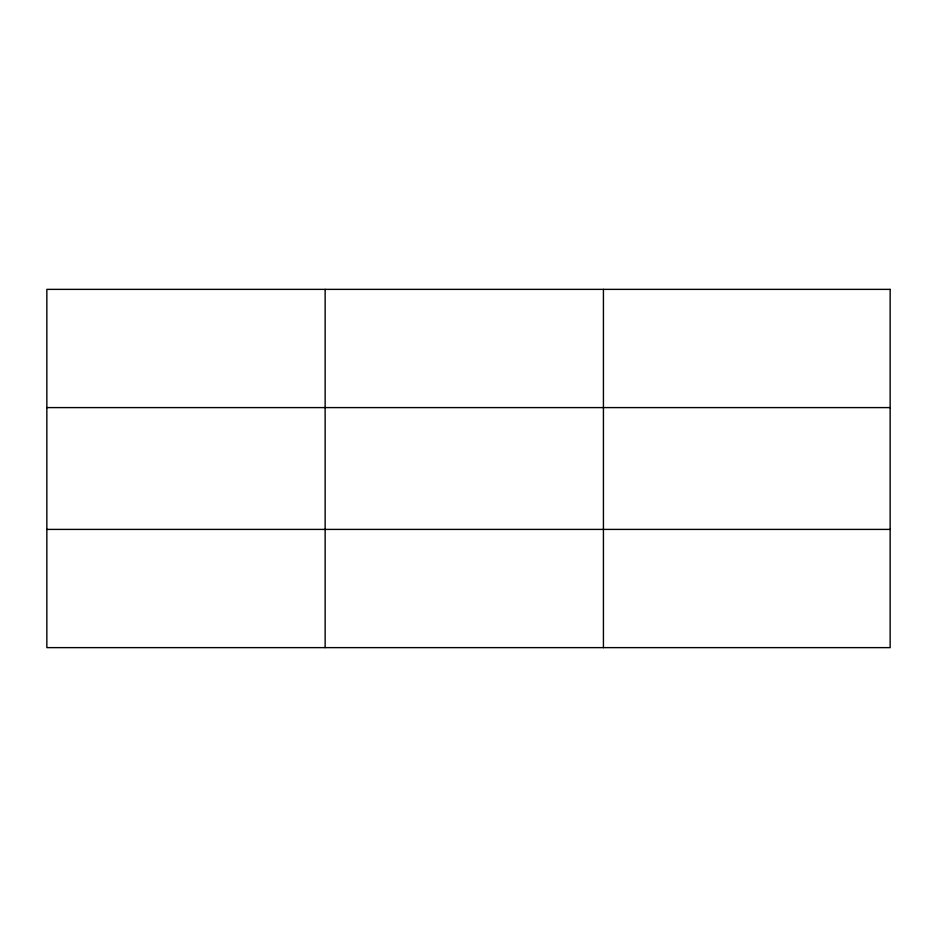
<?xml version="1.0" encoding="UTF-8"?>
<svg xmlns="http://www.w3.org/2000/svg" width="937" height="937" viewBox="0 0 937 937"><rect width="100%" height="100%" fill="white"/><g stroke="black" fill="none" stroke-linecap="round" stroke-linejoin="round"><path stroke-width="1.41" d="M325.139 647.631L325.139 289.369M603.428 647.631L603.428 289.369M46.85 407.595L890.15 407.595M46.85 529.405L890.15 529.405M890.15 289.369L890.15 647.631L46.85 647.631L46.85 289.369L890.15 289.369"/></g></svg>
